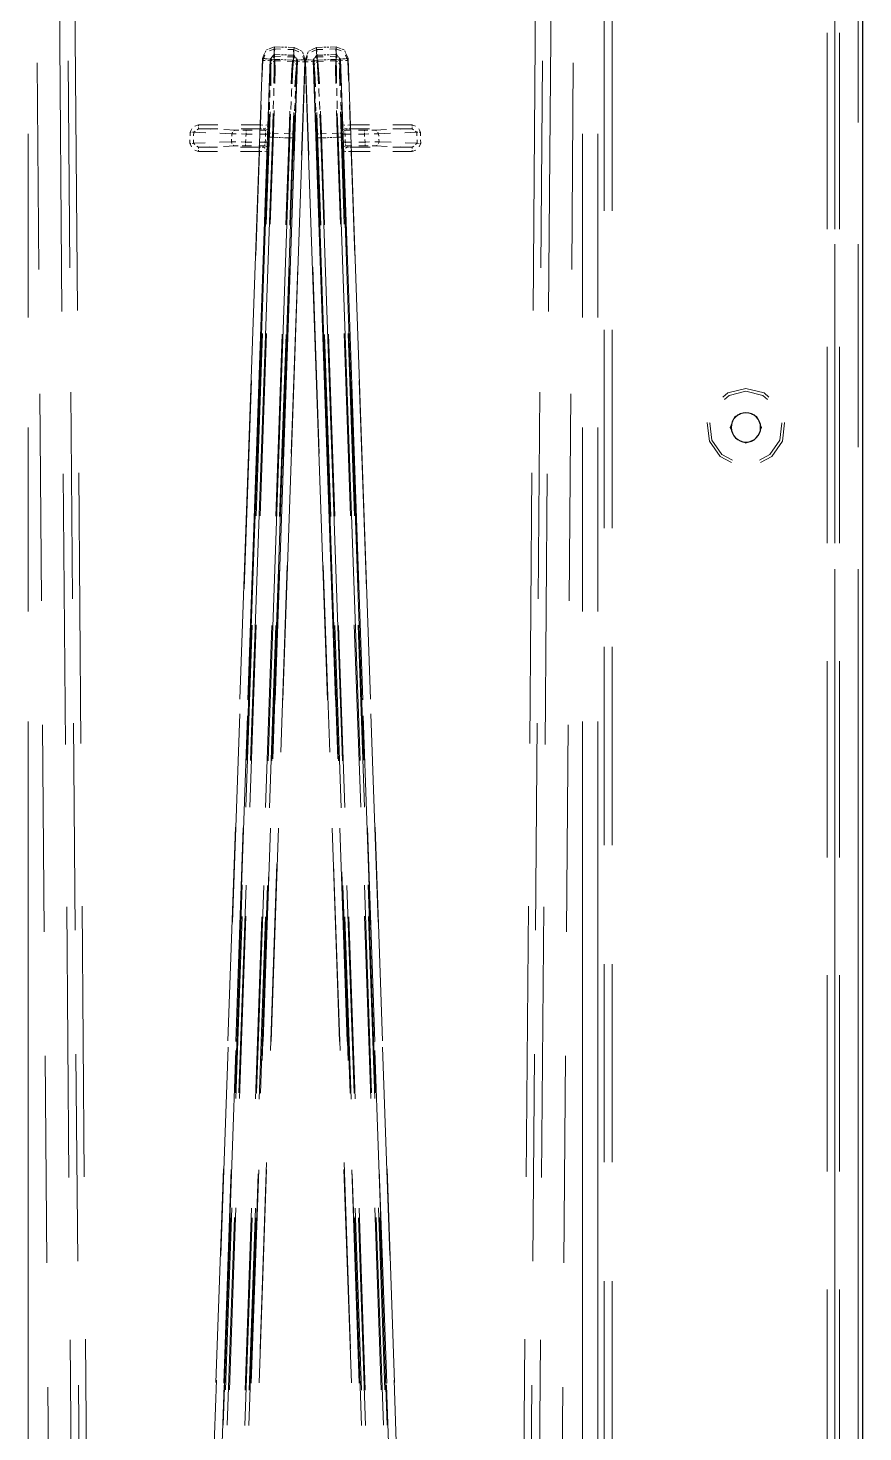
# Model space of a CAD drawing. Header units: millimetres. Extents: x 0 to 1989, y -338 to 950.
# Drawn here: x 1102.8 to 1209.8, y 606.2 to 786.3 of the extents above; entities that cross this region are included whole.
import ezdxf

# ---------------------------------------------------------------- set-up
doc = ezdxf.new("R2010")
doc.units = ezdxf.units.MM
doc.layers.add('DETAIL', color=8, linetype='Continuous')
doc.layers.add('FINE', color=9, linetype='Continuous')

msp = doc.modelspace()

# ---------------------------------------------------------------- linework, layer by layer
at = {"layer": 'DETAIL', "lineweight": 25}
for p, q in [((1209.81, 128.08), (1209.81, 894.08)), ((1133.81, 782.33), (1133.81, 781.86)), ((1137.27, 781.74), (1137.31, 782.21)), ((1139.31, 782.21), (1139.35, 781.74)), ((1142.81, 781.86), (1142.81, 782.33))]:
    msp.add_line(p, q, dxfattribs=at)
msp.add_lwpolyline([(1194.81, 736.97, 0.41423), (1192.92, 735.08, 0.41418), (1194.81, 733.2, 0.41423), (1196.7, 735.08, 0.414214)], format="xyb", close=True, dxfattribs=at)
at = {"layer": 'FINE', "lineweight": 9}
for p, q in [((1106.28, 854.15), (1107.11, 749.96)), ((1109.09, 750.07), (1108.26, 854.26)), ((1168.36, 854.26), (1167.53, 750.07)), ((1169.51, 749.96), (1170.34, 854.15)), ((1206.21, 774.23), (1206.21, 800.29)), ((1209.21, 800.29), (1209.21, 774.23)), ((1176.65, 762.87), (1176.65, 788.31)), ((1177.64, 788.31), (1177.64, 762.87)), ((1205.23, 760.54), (1205.23, 785.73)), ((1206.23, 785.73), (1206.23, 760.54)), ((1206.81, 760.54), (1206.81, 785.73)), ((1133.56, 783.62), (1133.33, 783.53)), ((1134.36, 783.93), (1133.69, 783.67)), ((1133.72, 783.39), (1134.39, 783.65)), ((1134.36, 783.93), (1134.34, 783.62)), ((1135.13, 783.9), (1134.36, 783.93)), ((1134.38, 783.36), (1134.39, 783.65)), ((1134.39, 783.65), (1135.15, 783.62)), ((1135.54, 783.89), (1135.28, 783.9)), ((1135.95, 783.87), (1135.69, 783.88)), ((1136.87, 783.84), (1136.1, 783.87)), ((1136.87, 783.84), (1136.86, 783.54)), ((1137.52, 783.54), (1136.87, 783.84)), ((1139.75, 783.84), (1139.76, 783.54)), ((1140.93, 783.88), (1140.67, 783.87)), ((1141.34, 783.9), (1141.08, 783.89)), ((1141.47, 783.62), (1142.23, 783.65)), ((1142.27, 783.93), (1141.49, 783.9)), ((1142.24, 783.36), (1142.23, 783.65)), ((1142.23, 783.65), (1142.9, 783.39)), ((1142.27, 783.93), (1142.28, 783.62)), ((1142.93, 783.67), (1142.27, 783.93)), ((1143.29, 783.53), (1143.06, 783.62)), ((1104.15, 755.34), (1103.94, 781.89)), ((1107.9, 782.12), (1108.11, 755.56)), ((1132.81, 782.43), (1129.93, 700.23)), ((1130.93, 700.14), (1133.81, 782.33)), ((1132.76, 779.59), (1132.85, 782.18)), ((1133.09, 783.08), (1132.81, 782.43)), ((1132.81, 782.43), (1133.12, 782.41)), ((1132.85, 782.18), (1133.14, 782.84)), ((1133.16, 782.18), (1132.85, 782.18)), ((1133.25, 783.43), (1133.15, 783.21)), ((1133.18, 782.4), (1133.28, 782.4)), ((1133.34, 782.39), (1133.44, 782.39)), ((1133.85, 782.2), (1133.76, 779.61)), ((1133.81, 782.33), (1133.96, 782.52)), ((1133.91, 782.07), (1133.81, 781.86)), ((1134.01, 782.36), (1133.85, 782.2)), ((1133.86, 782.03), (1133.85, 782.2)), ((1133.89, 781.66), (1133.88, 781.83)), ((1133.89, 781.66), (1133.99, 781.87)), ((1133.97, 782.18), (1133.93, 782.11)), ((1134, 782.55), (1134.05, 782.62)), ((1134.07, 782.22), (1134, 782.2)), ((1134.08, 782.65), (1134.13, 782.71)), ((1134.33, 782.31), (1134.12, 782.24)), ((1134.16, 782.75), (1134.32, 782.93)), ((1134.19, 782.05), (1134.41, 782.14)), ((1134.36, 782.72), (1134.2, 782.56)), ((1134.33, 783.24), (1134.32, 782.93)), ((1134.32, 782.74), (1134.32, 782.93)), ((1134.32, 782.93), (1135.09, 782.91)), ((1134.33, 782.64), (1134.32, 782.71)), ((1134.33, 782.54), (1134.33, 782.61)), ((1134.33, 782.31), (1134.33, 782.5)), ((1135.08, 782.29), (1134.33, 782.31)), ((1134.34, 783.56), (1134.34, 783.46)), ((1134.36, 782.72), (1134.37, 783.01)), ((1134.36, 782.72), (1134.38, 782.54)), ((1135.12, 782.69), (1134.36, 782.72)), ((1134.4, 782.32), (1134.41, 782.14)), ((1135.12, 782.11), (1134.41, 782.14)), ((1137.31, 782.21), (1134.45, 700.08)), ((1135.48, 782.27), (1135.23, 782.28)), ((1135.25, 782.9), (1135.5, 782.89)), ((1135.45, 700.1), (1138.31, 782.23)), ((1135.88, 782.26), (1135.63, 782.27)), ((1135.66, 782.89), (1135.91, 782.88)), ((1136.69, 782.06), (1135.98, 782.08)), ((1136.78, 782.63), (1136.03, 782.66)), ((1136.06, 783.59), (1136.82, 783.57)), ((1136.07, 782.87), (1136.84, 782.85)), ((1136.69, 782.06), (1136.72, 782.24)), ((1136.69, 782.06), (1136.91, 781.96)), ((1136.76, 782.45), (1136.78, 782.63)), ((1136.78, 782.63), (1136.8, 782.92)), ((1136.93, 782.46), (1136.78, 782.63)), ((1136.99, 782.14), (1136.79, 782.23)), ((1136.81, 783.27), (1136.82, 783.57)), ((1136.82, 782.62), (1136.81, 782.55)), ((1136.81, 782.52), (1136.81, 782.45)), ((1136.82, 783.57), (1137.47, 783.26)), ((1136.84, 782.85), (1136.82, 782.66)), ((1136.85, 783.15), (1136.84, 782.85)), ((1136.84, 782.85), (1136.98, 782.65)), ((1136.86, 783.48), (1136.86, 783.37)), ((1137.01, 782.61), (1137.06, 782.55)), ((1137.11, 782.09), (1137.04, 782.12)), ((1137.09, 782.51), (1137.14, 782.45)), ((1137.26, 782.08), (1137.11, 782.25)), ((1137.17, 781.99), (1137.14, 782.06)), ((1137.17, 782.41), (1137.31, 782.21)), ((1137.27, 781.74), (1137.18, 781.95)), ((1137.86, 783.37), (1137.65, 783.47)), ((1137.78, 782.24), (1137.68, 782.24)), ((1137.94, 782.24), (1137.84, 782.24)), ((1138.26, 781.99), (1137.84, 770.02)), ((1138.02, 783.04), (1137.94, 783.27)), ((1137.95, 782.01), (1138.26, 781.99)), ((1138.31, 782.23), (1138, 782.24)), ((1138.01, 782.67), (1138.26, 781.99)), ((1138.31, 782.23), (1138.07, 782.91)), ((1138.55, 782.91), (1138.31, 782.23)), ((1138.31, 782.23), (1138.62, 782.24)), ((1138.31, 782.23), (1141.17, 700.1)), ((1138.36, 781.99), (1138.61, 782.67)), ((1138.67, 782.01), (1138.36, 781.99)), ((1138.78, 770.02), (1138.36, 781.99)), ((1138.68, 783.27), (1138.6, 783.04)), ((1138.68, 782.24), (1138.78, 782.24)), ((1138.97, 783.47), (1138.76, 783.37)), ((1138.84, 782.24), (1138.95, 782.24)), ((1139.15, 783.26), (1139.8, 783.57)), ((1139.31, 782.21), (1139.46, 782.41)), ((1142.17, 700.08), (1139.31, 782.21)), ((1139.44, 781.95), (1139.35, 781.74)), ((1139.51, 782.25), (1139.36, 782.08)), ((1139.39, 781.91), (1139.36, 782.08)), ((1139.36, 782.08), (1139.78, 769.98)), ((1139.48, 782.06), (1139.45, 781.99)), ((1139.48, 782.45), (1139.53, 782.51)), ((1139.58, 782.12), (1139.51, 782.09)), ((1139.56, 782.55), (1139.61, 782.61)), ((1139.83, 782.23), (1139.63, 782.14)), ((1139.64, 782.65), (1139.78, 782.85)), ((1139.84, 782.63), (1139.69, 782.46)), ((1139.71, 781.96), (1139.93, 782.06)), ((1139.76, 783.48), (1139.76, 783.37)), ((1139.77, 783.15), (1139.78, 782.85)), ((1139.78, 782.85), (1140.55, 782.87)), ((1139.8, 782.66), (1139.78, 782.85)), ((1139.8, 783.57), (1140.56, 783.59)), ((1139.81, 783.27), (1139.8, 783.57)), ((1139.81, 782.55), (1139.8, 782.62)), ((1139.81, 782.45), (1139.81, 782.52)), ((1139.84, 782.63), (1139.82, 782.92)), ((1139.83, 782.23), (1139.82, 782.42)), ((1140.59, 782.25), (1139.83, 782.23)), ((1139.9, 782.24), (1139.93, 782.06)), ((1139.93, 782.06), (1140.64, 782.08)), ((1140.71, 782.88), (1140.96, 782.89)), ((1140.99, 782.27), (1140.74, 782.26)), ((1141.12, 782.89), (1141.37, 782.9)), ((1141.39, 782.28), (1141.14, 782.27)), ((1142.26, 782.72), (1141.5, 782.69)), ((1141.53, 782.91), (1142.3, 782.93)), ((1142.21, 782.14), (1142.43, 782.05)), ((1142.24, 782.54), (1142.26, 782.72)), ((1142.26, 782.72), (1142.25, 783.01)), ((1142.42, 782.56), (1142.26, 782.72)), ((1142.28, 783.56), (1142.28, 783.46)), ((1142.29, 783.24), (1142.3, 782.93)), ((1142.29, 782.61), (1142.29, 782.54)), ((1142.5, 782.24), (1142.29, 782.31)), ((1142.3, 782.93), (1142.46, 782.75)), ((1142.3, 782.93), (1142.3, 782.74)), ((1142.3, 782.71), (1142.3, 782.64)), ((1142.49, 782.71), (1142.54, 782.65)), ((1142.62, 782.2), (1142.55, 782.22)), ((1142.57, 782.62), (1142.62, 782.55)), ((1142.77, 782.2), (1142.61, 782.36)), ((1142.63, 781.87), (1142.73, 781.66)), ((1142.69, 782.11), (1142.65, 782.18)), ((1142.66, 782.52), (1142.81, 782.33)), ((1142.81, 781.86), (1142.71, 782.07)), ((1142.74, 781.83), (1142.73, 781.66)), ((1142.81, 782.33), (1145.69, 700.14)), ((1143.28, 782.39), (1143.18, 782.39)), ((1143.44, 782.4), (1143.34, 782.4)), ((1143.47, 783.21), (1143.37, 783.43)), ((1143.46, 782.18), (1143.77, 782.18)), ((1143.48, 782.84), (1143.77, 782.18)), ((1143.81, 782.43), (1143.51, 782.41)), ((1143.81, 782.43), (1143.53, 783.08)), ((1143.77, 782.18), (1143.86, 779.59)), ((1146.69, 700.23), (1143.81, 782.43)), ((1168.51, 755.56), (1168.72, 782.12)), ((1172.68, 781.89), (1172.47, 755.34)), ((1137.09, 781.77), (1137.18, 781.54)), ((1137.2, 781.71), (1137.18, 781.54)), ((1139.45, 781.54), (1139.42, 781.71)), ((1139.45, 781.54), (1139.53, 781.77)), ((1132.56, 773.9), (1132.65, 776.49)), ((1133.65, 776.49), (1133.56, 773.9)), ((1133.73, 776.82), (1133.71, 775.85)), ((1134.21, 775.98), (1134.24, 777)), ((1136.5, 776.92), (1136.46, 775.9)), ((1136.95, 775.73), (1137, 776.7)), ((1139.62, 776.7), (1139.67, 775.73)), ((1140.16, 775.9), (1140.12, 776.92)), ((1142.38, 777), (1142.41, 775.98)), ((1142.91, 775.85), (1142.89, 776.82)), ((1143.06, 773.9), (1142.97, 776.49)), ((1133.69, 775.27), (1133.6, 772.36)), ((1133.72, 772.83), (1133.81, 775.59)), ((1134.1, 772.31), (1134.2, 775.37)), ((1134.31, 775.75), (1134.22, 772.84)), ((1136.24, 772.77), (1136.35, 775.68)), ((1136.43, 775.29), (1136.32, 772.23)), ((1136.84, 775.48), (1136.73, 772.73)), ((1136.82, 772.24), (1136.93, 775.15)), ((1139.69, 775.15), (1139.8, 772.24)), ((1139.89, 772.73), (1139.78, 775.48)), ((1140.3, 772.23), (1140.19, 775.29)), ((1140.27, 775.68), (1140.38, 772.77)), ((1142.4, 772.84), (1142.31, 775.75)), ((1142.42, 775.37), (1142.52, 772.31)), ((1142.81, 775.59), (1142.9, 772.83)), ((1123.54, 772.52), (1123.55, 772.96)), ((1123.55, 772.96), (1123.76, 773.39)), ((1123.55, 772.96), (1123.7, 772.96)), ((1123.87, 772.96), (1124.01, 772.96)), ((1124.01, 772.96), (1123.99, 772.52)), ((1124.2, 773.1), (1124.01, 772.96)), ((1125.54, 772.9), (1124.01, 772.96)), ((1124.17, 773.73), (1124.62, 773.9)), ((1124.62, 773.42), (1124.43, 773.28)), ((1124.62, 773.75), (1124.62, 773.9)), ((1124.62, 773.9), (1127.1, 773.9)), ((1124.62, 773.42), (1126.1, 773.37)), ((1127.1, 773.42), (1124.62, 773.42)), ((1128.9, 772.78), (1127.37, 772.83)), ((1127.88, 773.3), (1129.36, 773.25)), ((1128.99, 772.98), (1128.9, 772.78)), ((1129.36, 773.25), (1129.16, 773.16)), ((1129.36, 773.25), (1129.78, 773.24)), ((1130.08, 773.9), (1132.56, 773.9)), ((1132.56, 773.42), (1130.08, 773.42)), ((1130.29, 773.24), (1130.72, 773.23)), ((1130.72, 773.23), (1131.5, 773.23)), ((1130.72, 772.89), (1130.72, 772.73)), ((1132.45, 773.23), (1133.23, 773.23)), ((1132.56, 773.75), (1132.56, 773.9)), ((1132.56, 773.9), (1132.87, 773.89)), ((1132.71, 773.42), (1132.56, 773.42)), ((1133.06, 773.42), (1132.9, 773.42)), ((1133.06, 773.42), (1133.27, 773.5)), ((1133.11, 773.36), (1133.06, 773.42)), ((1133.23, 773.23), (1133.18, 773.29)), ((1133.21, 772.73), (1133.22, 772.89)), ((1133.23, 773.23), (1133.45, 773.32)), ((1133.23, 773.08), (1133.23, 773.23)), ((1133.31, 761.15), (1133.72, 772.83)), ((1133.46, 773.68), (1133.56, 773.9)), ((1133.56, 773.9), (1133.61, 773.84)), ((1133.64, 773.5), (1133.73, 773.71)), ((1133.68, 773.77), (1133.73, 773.71)), ((1133.72, 773.03), (1133.71, 772.71)), ((1134.22, 772.84), (1133.81, 761.16)), ((1134.06, 772.85), (1134.22, 772.84)), ((1134.22, 772.84), (1134.85, 772.82)), ((1142.4, 772.84), (1141.77, 772.82)), ((1142.4, 772.84), (1142.56, 772.85)), ((1142.81, 761.16), (1142.4, 772.84)), ((1142.89, 773.71), (1142.94, 773.77)), ((1142.89, 773.71), (1142.98, 773.5)), ((1142.91, 772.71), (1142.9, 773.03)), ((1142.9, 772.83), (1143.31, 761.15)), ((1143.01, 773.84), (1143.06, 773.9)), ((1143.06, 773.9), (1143.16, 773.68)), ((1143.17, 773.32), (1143.39, 773.23)), ((1143.35, 773.5), (1143.56, 773.42)), ((1144.17, 773.23), (1143.39, 773.23)), ((1143.4, 772.89), (1143.41, 772.73)), ((1143.56, 773.42), (1143.51, 773.36)), ((1143.72, 773.42), (1143.56, 773.42)), ((1143.75, 773.89), (1144.06, 773.9)), ((1144.06, 773.42), (1143.91, 773.42)), ((1144.06, 773.75), (1144.06, 773.9)), ((1146.54, 773.42), (1144.06, 773.42)), ((1145.9, 773.23), (1145.12, 773.23)), ((1146.33, 773.24), (1145.9, 773.23)), ((1145.9, 772.89), (1145.9, 772.73)), ((1147.26, 773.25), (1146.84, 773.24)), ((1148.74, 773.3), (1147.26, 773.25)), ((1147.26, 773.25), (1147.46, 773.16)), ((1147.63, 772.98), (1147.72, 772.78)), ((1149.52, 773.9), (1152, 773.9)), ((1152, 773.42), (1149.52, 773.42)), ((1152, 773.42), (1150.52, 773.37)), ((1151.08, 772.9), (1152.61, 772.96)), ((1152, 773.75), (1152, 773.9)), ((1152, 773.9), (1152.45, 773.73)), ((1152.19, 773.28), (1152, 773.42)), ((1152.61, 772.96), (1152.42, 773.1)), ((1152.61, 772.96), (1152.76, 772.96)), ((1152.63, 772.52), (1152.61, 772.96)), ((1152.86, 773.39), (1153.07, 772.96)), ((1152.93, 772.96), (1153.07, 772.96)), ((1153.07, 772.96), (1153.08, 772.52)), ((1102.77, 749.2), (1102.77, 772.78)), ((1123.5, 771.55), (1123.52, 771.99)), ((1123.5, 771.55), (1123.64, 771.54)), ((1123.71, 771.07), (1123.5, 771.55)), ((1123.81, 771.54), (1123.96, 771.55)), ((1123.97, 771.99), (1123.96, 771.55)), ((1123.96, 771.55), (1125.48, 771.6)), ((1123.96, 771.55), (1124.16, 771.38)), ((1124.42, 771.19), (1124.62, 771.03)), ((1126.08, 771.08), (1124.62, 771.03)), ((1124.62, 771.03), (1127.07, 771.03)), ((1127.31, 771.67), (1128.84, 771.73)), ((1129.29, 771.2), (1127.83, 771.15)), ((1128.84, 771.73), (1128.86, 772.06)), ((1128.84, 771.73), (1128.91, 771.5)), ((1128.84, 771.73), (1129.41, 771.73)), ((1128.88, 772.45), (1128.9, 772.78)), ((1129.47, 772.76), (1128.9, 772.78)), ((1129.08, 771.3), (1129.29, 771.2)), ((1129.72, 771.2), (1129.29, 771.2)), ((1130, 771.03), (1132.44, 771.03)), ((1130.09, 771.72), (1130.65, 771.71)), ((1130.72, 772.73), (1130.15, 772.74)), ((1130.65, 771.21), (1130.23, 771.21)), ((1130.67, 772.03), (1130.65, 771.71)), ((1130.65, 771.71), (1131.44, 771.71)), ((1130.65, 771.71), (1130.65, 771.56)), ((1131.43, 771.21), (1130.65, 771.21)), ((1130.72, 772.73), (1130.7, 772.41)), ((1131.5, 772.73), (1130.72, 772.73)), ((1133.6, 772.36), (1130.79, 692.37)), ((1133.13, 771.21), (1132.35, 771.21)), ((1132.39, 771.71), (1133.18, 771.71)), ((1133.21, 772.73), (1132.43, 772.73)), ((1132.44, 771.03), (1132.59, 771.03)), ((1132.78, 771.03), (1132.94, 771.03)), ((1132.94, 771.03), (1133, 771.09)), ((1133.16, 770.94), (1132.94, 771.03)), ((1133.07, 771.16), (1133.13, 771.21)), ((1133.13, 771.21), (1133.14, 771.37)), ((1133.35, 771.12), (1133.13, 771.21)), ((1133.16, 771.56), (1133.18, 771.71)), ((1133.18, 771.71), (1133.19, 772.03)), ((1133.18, 771.71), (1133.33, 771.71)), ((1133.2, 772.41), (1133.21, 772.73)), ((1133.21, 772.73), (1133.37, 772.73)), ((1133.68, 771.7), (1133.66, 771.38)), ((1133.69, 772.01), (1133.68, 771.7)), ((1133.71, 772.71), (1133.7, 772.4)), ((1133.83, 772.32), (1133.78, 772.33)), ((1133.91, 772.32), (1133.86, 772.32)), ((1134.1, 772.31), (1133.94, 772.32)), ((1134.04, 692.29), (1136.82, 772.24)), ((1134.91, 772.28), (1135.14, 772.27)), ((1135.28, 772.27), (1135.5, 772.26)), ((1135.61, 772.8), (1136.24, 772.77)), ((1135.83, 761.09), (1136.24, 772.77)), ((1136.24, 772.77), (1136.39, 772.76)), ((1136.47, 772.23), (1136.32, 772.23)), ((1136.73, 772.73), (1136.33, 761.05)), ((1136.55, 772.23), (1136.5, 772.23)), ((1136.64, 772.23), (1136.59, 772.23)), ((1139.8, 772.24), (1142.58, 692.29)), ((1140.29, 761.05), (1139.89, 772.73)), ((1140.03, 772.23), (1139.98, 772.23)), ((1140.12, 772.23), (1140.07, 772.23)), ((1140.3, 772.23), (1140.15, 772.23)), ((1140.23, 772.76), (1140.38, 772.77)), ((1140.3, 772.23), (1140.98, 772.25)), ((1143.08, 692.29), (1140.3, 772.23)), ((1141.01, 772.8), (1140.38, 772.77)), ((1140.38, 772.77), (1140.79, 761.09)), ((1141.12, 772.26), (1141.34, 772.27)), ((1141.48, 772.27), (1141.71, 772.28)), ((1141.84, 772.28), (1142.52, 772.31)), ((1142.68, 772.32), (1142.52, 772.31)), ((1142.52, 772.31), (1145.33, 692.34)), ((1142.76, 772.32), (1142.71, 772.32)), ((1142.84, 772.33), (1142.79, 772.32)), ((1142.92, 772.4), (1142.91, 772.71)), ((1142.94, 771.7), (1142.93, 772.01)), ((1142.96, 771.38), (1142.94, 771.7)), ((1143.25, 772.73), (1143.41, 772.73)), ((1143.27, 771.12), (1143.5, 771.21)), ((1143.29, 771.71), (1143.44, 771.71)), ((1143.41, 772.73), (1144.19, 772.73)), ((1143.41, 772.73), (1143.42, 772.41)), ((1143.43, 772.03), (1143.44, 771.71)), ((1144.23, 771.71), (1143.44, 771.71)), ((1143.44, 771.71), (1143.46, 771.56)), ((1143.46, 770.94), (1143.68, 771.03)), ((1143.48, 771.37), (1143.5, 771.21)), ((1143.5, 771.21), (1144.27, 771.21)), ((1143.5, 771.21), (1143.55, 771.16)), ((1143.62, 771.09), (1143.68, 771.03)), ((1143.68, 771.03), (1143.84, 771.03)), ((1144.03, 771.03), (1144.18, 771.03)), ((1144.18, 771.03), (1146.62, 771.03)), ((1145.19, 771.21), (1145.97, 771.21)), ((1145.9, 772.73), (1146.47, 772.74)), ((1146.53, 771.72), (1145.97, 771.71)), ((1145.97, 771.71), (1145.97, 771.56)), ((1145.97, 771.21), (1146.39, 771.21)), ((1146.9, 771.2), (1147.33, 771.2)), ((1147.15, 772.76), (1147.72, 772.78)), ((1147.78, 771.73), (1147.21, 771.73)), ((1147.54, 771.3), (1147.33, 771.2)), ((1147.33, 771.2), (1148.79, 771.15)), ((1147.78, 771.73), (1147.71, 771.5)), ((1149.55, 771.03), (1152, 771.03)), ((1150.54, 771.08), (1152, 771.03)), ((1152.67, 771.55), (1151.14, 771.6)), ((1152, 771.03), (1152.21, 771.19)), ((1152.46, 771.38), (1152.67, 771.55)), ((1152.67, 771.55), (1152.65, 771.99)), ((1152.67, 771.55), (1152.81, 771.54)), ((1153.12, 771.55), (1152.91, 771.07)), ((1152.98, 771.54), (1153.12, 771.55)), ((1153.1, 771.99), (1153.12, 771.55)), ((1173.85, 772.78), (1173.85, 749.2)), ((1175.83, 749.2), (1175.83, 772.78)), ((1124.62, 770.5), (1124.14, 770.68)), ((1124.62, 770.5), (1124.62, 770.66)), ((1127.07, 770.5), (1124.62, 770.5)), ((1132.44, 770.5), (1130, 770.5)), ((1131.97, 757.13), (1132.44, 770.5)), ((1132.44, 770.5), (1132.44, 770.66)), ((1132.75, 770.5), (1132.44, 770.5)), ((1133.44, 770.52), (1132.97, 757.1)), ((1133.44, 770.52), (1133.35, 770.74)), ((1133.5, 770.57), (1133.44, 770.52)), ((1133.62, 770.7), (1133.54, 770.92)), ((1133.62, 770.7), (1133.57, 770.64)), ((1143, 770.7), (1143.08, 770.92)), ((1143.05, 770.64), (1143, 770.7)), ((1143.18, 770.52), (1143.12, 770.57)), ((1143.18, 770.52), (1143.27, 770.74)), ((1143.65, 757.1), (1143.18, 770.52)), ((1144.18, 770.5), (1143.87, 770.5)), ((1144.18, 770.66), (1144.18, 770.5)), ((1152, 770.5), (1149.55, 770.5)), ((1152.48, 770.68), (1152, 770.5)), ((1152, 770.66), (1152, 770.5)), ((1206.21, 732.54), (1206.21, 758.6)), ((1209.21, 758.6), (1209.21, 732.54)), ((1135.49, 731.27), (1136.33, 755.47)), ((1137.34, 755.66), (1136.51, 731.73)), ((1140.11, 731.73), (1139.28, 755.66)), ((1140.29, 755.47), (1141.13, 731.27)), ((1176.65, 722.18), (1176.65, 747.61)), ((1177.64, 747.61), (1177.64, 722.18)), ((1132.01, 723.75), (1132.82, 747.12)), ((1133.32, 747.14), (1132.51, 723.76)), ((1134.52, 723.71), (1135.34, 747.07)), ((1135.84, 747.03), (1135.02, 723.67)), ((1141.6, 723.67), (1140.78, 747.03)), ((1141.28, 747.07), (1142.1, 723.71)), ((1144.11, 723.76), (1143.3, 747.14)), ((1143.8, 747.12), (1144.62, 723.75)), ((1205.23, 720.22), (1205.23, 745.42)), ((1206.23, 745.42), (1206.23, 720.22)), ((1206.81, 720.22), (1206.81, 745.42)), ((1130.47, 714.37), (1131.41, 741.1)), ((1132.4, 741), (1131.46, 714.16)), ((1145.16, 714.16), (1144.22, 741)), ((1145.21, 741.1), (1146.15, 714.37)), ((1104.49, 712.85), (1104.28, 739.4)), ((1108.24, 739.63), (1108.45, 713.07)), ((1168.17, 713.07), (1168.38, 739.63)), ((1172.35, 739.4), (1172.13, 712.85)), ((1102.77, 711.48), (1102.77, 735.06)), ((1173.85, 735.06), (1173.85, 711.48)), ((1175.83, 711.48), (1175.83, 735.06)), ((1194.81, 733.08), (1193.63, 733.57)), ((1195.99, 733.57), (1194.81, 733.08)), ((1107.28, 729.12), (1107.55, 694.39)), ((1109.53, 694.51), (1109.26, 729.24)), ((1167.36, 729.24), (1167.09, 694.51)), ((1169.07, 694.39), (1169.34, 729.12)), ((1136.01, 717.37), (1135.17, 693.43)), ((1141.45, 693.43), (1140.61, 717.37)), ((1134.14, 692.56), (1134.98, 716.75)), ((1141.64, 716.75), (1142.48, 692.56)), ((1206.21, 560.59), (1206.21, 716.91)), ((1209.21, 716.91), (1209.21, 560.59)), ((1130.7, 686.36), (1131.52, 709.73)), ((1132.02, 709.74), (1131.2, 686.37)), ((1133.22, 686.32), (1134.03, 709.69)), ((1134.53, 709.65), (1133.72, 686.29)), ((1142.9, 686.29), (1142.09, 709.65)), ((1142.59, 709.69), (1143.4, 686.32)), ((1145.42, 686.37), (1144.6, 709.74)), ((1145.11, 709.73), (1145.92, 686.36)), ((1176.65, 681.49), (1176.65, 706.92)), ((1177.64, 706.92), (1177.64, 681.49)), ((1205.23, 679.9), (1205.23, 705.1)), ((1206.23, 705.1), (1206.23, 679.9)), ((1206.81, 679.9), (1206.81, 705.1)), ((1102.77, 555.88), (1102.77, 697.34)), ((1108.58, 697.14), (1108.79, 670.59)), ((1128.98, 671.61), (1129.91, 698.33)), ((1130.9, 698.06), (1129.96, 671.22)), ((1146.66, 671.22), (1145.72, 698.06)), ((1146.71, 698.33), (1147.64, 671.61)), ((1167.83, 670.59), (1168.05, 697.14)), ((1173.85, 697.34), (1173.85, 555.88)), ((1175.83, 555.88), (1175.83, 697.34)), ((1104.83, 670.36), (1104.61, 696.92)), ((1172.01, 696.92), (1171.79, 670.36)), ((1129.36, 683.79), (1128.4, 656.39)), ((1129.4, 656.3), (1130.36, 683.7)), ((1133.87, 683.65), (1132.92, 656.27)), ((1133.92, 656.29), (1134.87, 683.67)), ((1141.75, 683.67), (1142.7, 656.29)), ((1143.7, 656.27), (1142.75, 683.65)), ((1146.27, 683.7), (1147.22, 656.3)), ((1148.22, 656.39), (1147.26, 683.79)), ((1132.79, 653.84), (1133.64, 678.04)), ((1134.67, 679.07), (1133.84, 655.13)), ((1142.78, 655.13), (1141.95, 679.07)), ((1142.98, 678.04), (1143.83, 653.84)), ((1130.23, 676.38), (1129.3, 649.72)), ((1129.8, 649.69), (1130.73, 676.35)), ((1132.98, 676.3), (1132.06, 649.65)), ((1132.56, 649.66), (1133.48, 676.31)), ((1143.14, 676.31), (1144.06, 649.66)), ((1144.56, 649.65), (1143.64, 676.3)), ((1145.89, 676.35), (1146.82, 649.69)), ((1147.32, 649.72), (1146.39, 676.38)), ((1107.72, 673.56), (1108, 638.83)), ((1109.98, 638.94), (1109.7, 673.67)), ((1129.39, 648.97), (1130.21, 672.34)), ((1130.71, 672.35), (1129.89, 648.97)), ((1131.91, 648.94), (1132.73, 672.3)), ((1133.23, 672.27), (1132.41, 648.91)), ((1144.21, 648.91), (1143.39, 672.27)), ((1143.89, 672.3), (1144.71, 648.94)), ((1146.73, 648.97), (1145.91, 672.35)), ((1146.41, 672.34), (1147.23, 648.97)), ((1166.92, 673.67), (1166.64, 638.94)), ((1168.62, 638.83), (1168.9, 673.56)), ((1176.65, 640.79), (1176.65, 666.23)), ((1177.64, 666.23), (1177.64, 640.79)), ((1205.23, 639.59), (1205.23, 664.79)), ((1206.23, 664.79), (1206.23, 639.59)), ((1206.81, 639.59), (1206.81, 664.79)), ((1105.17, 627.87), (1104.95, 654.43)), ((1108.91, 654.65), (1109.13, 628.1)), ((1127.48, 628.84), (1128.42, 655.57)), ((1129.4, 655.12), (1128.46, 628.28)), ((1148.16, 628.28), (1147.22, 655.12)), ((1148.2, 655.57), (1149.14, 628.84)), ((1167.49, 628.1), (1167.71, 654.65)), ((1171.67, 654.43), (1171.46, 627.87)), ((1127.82, 639.95), (1126.86, 612.55)), ((1127.86, 612.46), (1128.82, 639.86)), ((1132.35, 639.84), (1131.39, 612.46)), ((1132.39, 612.48), (1133.35, 639.86)), ((1133.34, 640.77), (1132.51, 616.84)), ((1143.27, 639.86), (1144.23, 612.48)), ((1144.11, 616.84), (1143.28, 640.77)), ((1145.23, 612.46), (1144.27, 639.84)), ((1147.8, 639.86), (1148.76, 612.46)), ((1149.76, 612.55), (1148.8, 639.95)), ((1131.44, 615.13), (1132.29, 639.32)), ((1144.33, 639.32), (1145.18, 615.13)), ((1128.09, 611.57), (1128.9, 634.95)), ((1129.4, 634.95), (1128.59, 611.58)), ((1130.61, 611.55), (1131.42, 634.92)), ((1131.92, 634.9), (1131.11, 611.53)), ((1145.52, 611.53), (1144.7, 634.9)), ((1145.2, 634.92), (1146.01, 611.55)), ((1148.03, 611.58), (1147.22, 634.95)), ((1147.72, 634.95), (1148.53, 611.57)), ((1128.74, 633.72), (1127.8, 607.06)), ((1128.3, 607.04), (1129.24, 633.7)), ((1131.5, 633.66), (1130.58, 607.01)), ((1131.08, 607.02), (1132, 633.67)), ((1144.62, 633.67), (1145.54, 607.02)), ((1146.05, 607.01), (1145.12, 633.66)), ((1147.38, 633.7), (1148.32, 607.04)), ((1148.82, 607.06), (1147.88, 633.72)), ((1176.65, 600.1), (1176.65, 625.53)), ((1177.64, 625.53), (1177.64, 600.1)), ((1205.23, 599.27), (1205.23, 624.47)), ((1206.23, 624.47), (1206.23, 599.27)), ((1206.81, 599.27), (1206.81, 624.47)), ((1108.16, 617.99), (1109, 513.8)), ((1110.98, 513.92), (1110.14, 618.1)), ((1166.48, 618.1), (1165.64, 513.92)), ((1167.62, 513.8), (1168.46, 617.99)), ((1125.98, 586.08), (1126.92, 612.81)), ((1149.7, 612.81), (1150.64, 586.08)), ((1105.5, 585.39), (1105.29, 611.94)), ((1109.25, 612.17), (1109.47, 585.61)), ((1127.9, 612.18), (1126.96, 585.34)), ((1149.66, 585.34), (1148.72, 612.18)), ((1167.16, 585.61), (1167.37, 612.17)), ((1171.33, 611.94), (1171.12, 585.39))]:
    msp.add_line(p, q, dxfattribs=at)
for points in [[(1140.52, 783.87), (1139.75, 783.84), (1139.1, 783.54)], [(1133.5, 782.39), (1133.51, 782.38), (1133.81, 782.33)], [(1133.85, 782.2), (1133.55, 782.17), (1133.53, 782.17)], [(1133.81, 781.86), (1133.81, 780.38), (1133.78, 778.95)], [(1134.3, 779.25), (1134.32, 780.76), (1134.33, 782.31)], [(1134.34, 783.4), (1134.33, 783.32), (1134.33, 783.3)], [(1134.41, 782.14), (1134.43, 781.09), (1134.4, 779.23)], [(1136.8, 782.42), (1136.79, 782.23), (1136.03, 782.25)], [(1136.5, 779.16), (1136.6, 781.02), (1136.69, 782.06)], [(1136.79, 782.23), (1136.68, 780.67), (1136.61, 779.17)], [(1136.84, 769.98), (1137.26, 782.08), (1137.23, 781.91)], [(1136.85, 783.31), (1136.85, 783.23), (1136.85, 783.21)], [(1137.26, 782.08), (1137.56, 782.03), (1137.57, 782.03)], [(1137.61, 782.24), (1137.61, 782.24), (1137.31, 782.21)], [(1139.01, 782.24), (1139.01, 782.24), (1139.31, 782.21)], [(1139.36, 782.08), (1139.06, 782.03), (1139.05, 782.03)], [(1139.77, 783.31), (1139.77, 783.23), (1139.77, 783.21)], [(1140.01, 779.17), (1139.94, 780.67), (1139.83, 782.23)], [(1140.59, 782.66), (1139.84, 782.63), (1139.86, 782.45)], [(1139.93, 782.06), (1140.02, 781.02), (1140.12, 779.16)], [(1141.5, 782.11), (1142.21, 782.14), (1142.23, 782.32)], [(1142.29, 782.5), (1142.29, 782.31), (1141.54, 782.29)], [(1142.22, 779.23), (1142.19, 781.09), (1142.21, 782.14)], [(1142.28, 783.4), (1142.29, 783.32), (1142.29, 783.3)], [(1142.29, 782.31), (1142.3, 780.76), (1142.33, 779.25)], [(1142.87, 779.61), (1142.77, 782.2), (1142.76, 782.03)], [(1142.77, 782.2), (1143.07, 782.17), (1143.09, 782.17)], [(1143.12, 782.39), (1143.11, 782.38), (1142.81, 782.33)], [(1142.84, 778.95), (1142.81, 780.38), (1142.81, 781.86)], [(1133.89, 778.9), (1133.91, 780.67), (1133.89, 781.66)], [(1137.18, 781.54), (1137.09, 780.56), (1136.99, 778.79)], [(1137.1, 778.83), (1137.17, 780.26), (1137.27, 781.74)], [(1139.35, 781.74), (1139.45, 780.26), (1139.52, 778.83)], [(1139.63, 778.79), (1139.53, 780.56), (1139.45, 781.54)], [(1142.73, 781.66), (1142.71, 780.67), (1142.73, 778.9)], [(1133.77, 778.37), (1133.77, 778.14), (1133.75, 777.4)], [(1134.26, 777.62), (1134.28, 778.4), (1134.28, 778.64)], [(1136.58, 778.56), (1136.56, 778.32), (1136.53, 777.54)], [(1137.02, 777.28), (1137.05, 778.03), (1137.07, 778.25)], [(1139.55, 778.25), (1139.57, 778.03), (1139.6, 777.28)], [(1140.09, 777.54), (1140.06, 778.32), (1140.04, 778.56)], [(1142.34, 778.64), (1142.34, 778.4), (1142.36, 777.62)], [(1142.87, 777.4), (1142.85, 778.14), (1142.85, 778.37)], [(1143.97, 776.49), (1144.06, 773.9), (1146.54, 773.9)], [(1145.83, 692.37), (1143.02, 772.36), (1142.93, 775.27)], [(1124.62, 773.42), (1124.62, 773.56), (1124.62, 773.57)], [(1130.72, 773.23), (1130.72, 773.08), (1130.72, 773.08)], [(1132.56, 773.42), (1132.56, 773.56), (1132.56, 773.57)], [(1133.24, 773.89), (1133.26, 773.89), (1133.56, 773.9)], [(1133.72, 772.83), (1133.87, 772.85), (1133.87, 772.85)], [(1133.73, 773.71), (1133.73, 773.42), (1133.73, 773.4)], [(1142.75, 772.85), (1142.75, 772.85), (1142.9, 772.83)], [(1142.89, 773.4), (1142.89, 773.42), (1142.89, 773.71)], [(1143.06, 773.9), (1143.36, 773.89), (1143.38, 773.89)], [(1143.44, 773.29), (1143.39, 773.23), (1143.39, 773.08)], [(1144.06, 773.42), (1144.06, 773.56), (1144.06, 773.57)], [(1145.9, 773.23), (1145.9, 773.08), (1145.9, 773.08)], [(1147.74, 772.45), (1147.72, 772.78), (1149.25, 772.83)], [(1152, 773.42), (1152, 773.56), (1152, 773.57)], [(1124.62, 770.86), (1124.62, 770.87), (1124.62, 771.03)], [(1130.65, 771.37), (1130.65, 771.36), (1130.65, 771.21)], [(1131.29, 692.34), (1134.1, 772.31), (1134.78, 772.28)], [(1132.44, 770.86), (1132.44, 770.87), (1132.44, 771.03)], [(1133.52, 771.7), (1133.53, 771.7), (1133.68, 771.7)], [(1135.64, 772.25), (1136.32, 772.23), (1133.54, 692.29)], [(1133.56, 772.72), (1133.57, 772.72), (1133.71, 772.71)], [(1133.75, 772.33), (1133.75, 772.33), (1133.6, 772.36)], [(1133.65, 771.01), (1133.65, 771), (1133.62, 770.7)], [(1136.58, 772.75), (1136.59, 772.75), (1136.73, 772.73)], [(1136.82, 772.24), (1136.67, 772.23), (1136.67, 772.23)], [(1139.95, 772.23), (1139.95, 772.23), (1139.8, 772.24)], [(1139.89, 772.73), (1140.03, 772.75), (1140.04, 772.75)], [(1143.02, 772.36), (1142.87, 772.33), (1142.87, 772.33)], [(1142.91, 772.71), (1143.06, 772.72), (1143.06, 772.72)], [(1142.94, 771.7), (1143.09, 771.7), (1143.1, 771.7)], [(1143, 770.7), (1142.97, 771), (1142.97, 771.01)], [(1144.18, 771.03), (1144.18, 770.87), (1144.18, 770.86)], [(1145.12, 772.73), (1145.9, 772.73), (1145.92, 772.41)], [(1145.95, 772.03), (1145.97, 771.71), (1145.18, 771.71)], [(1145.97, 771.37), (1145.97, 771.36), (1145.97, 771.21)], [(1149.31, 771.67), (1147.78, 771.73), (1147.76, 772.06)], [(1152, 771.03), (1152, 770.87), (1152, 770.86)], [(1133.44, 770.52), (1133.14, 770.5), (1133.13, 770.5)], [(1143.49, 770.5), (1143.48, 770.5), (1143.18, 770.52)], [(1146.62, 770.5), (1144.18, 770.5), (1144.65, 757.13)], [(1194.81, 740.08), (1192.49, 739.51), (1191.85, 738.95)], [(1194.81, 739.73), (1192.65, 739.2), (1192.06, 738.68)], [(1197.77, 738.95), (1197.13, 739.51), (1194.81, 740.08)], [(1197.56, 738.68), (1196.97, 739.2), (1194.81, 739.73)], [(1192.91, 734.85), (1192.81, 735.08), (1193.4, 736.5), (1194.1, 736.79)], [(1195.52, 736.79), (1196.22, 736.5), (1196.81, 735.08), (1196.71, 734.85)], [(1189.86, 735.73), (1189.85, 735.68), (1190.14, 733.31), (1191.49, 731.34), (1192.95, 730.57)], [(1190.21, 735.69), (1190.19, 735.64), (1190.46, 733.43), (1191.73, 731.6), (1193.08, 730.89)], [(1196.54, 730.89), (1197.89, 731.6), (1199.16, 733.43), (1199.43, 735.64), (1199.41, 735.69)], [(1196.67, 730.57), (1198.13, 731.34), (1199.49, 733.31), (1199.77, 735.68), (1199.76, 735.73)]]:
    msp.add_lwpolyline(points, dxfattribs=at)

doc.saveas('drawing.dxf')
